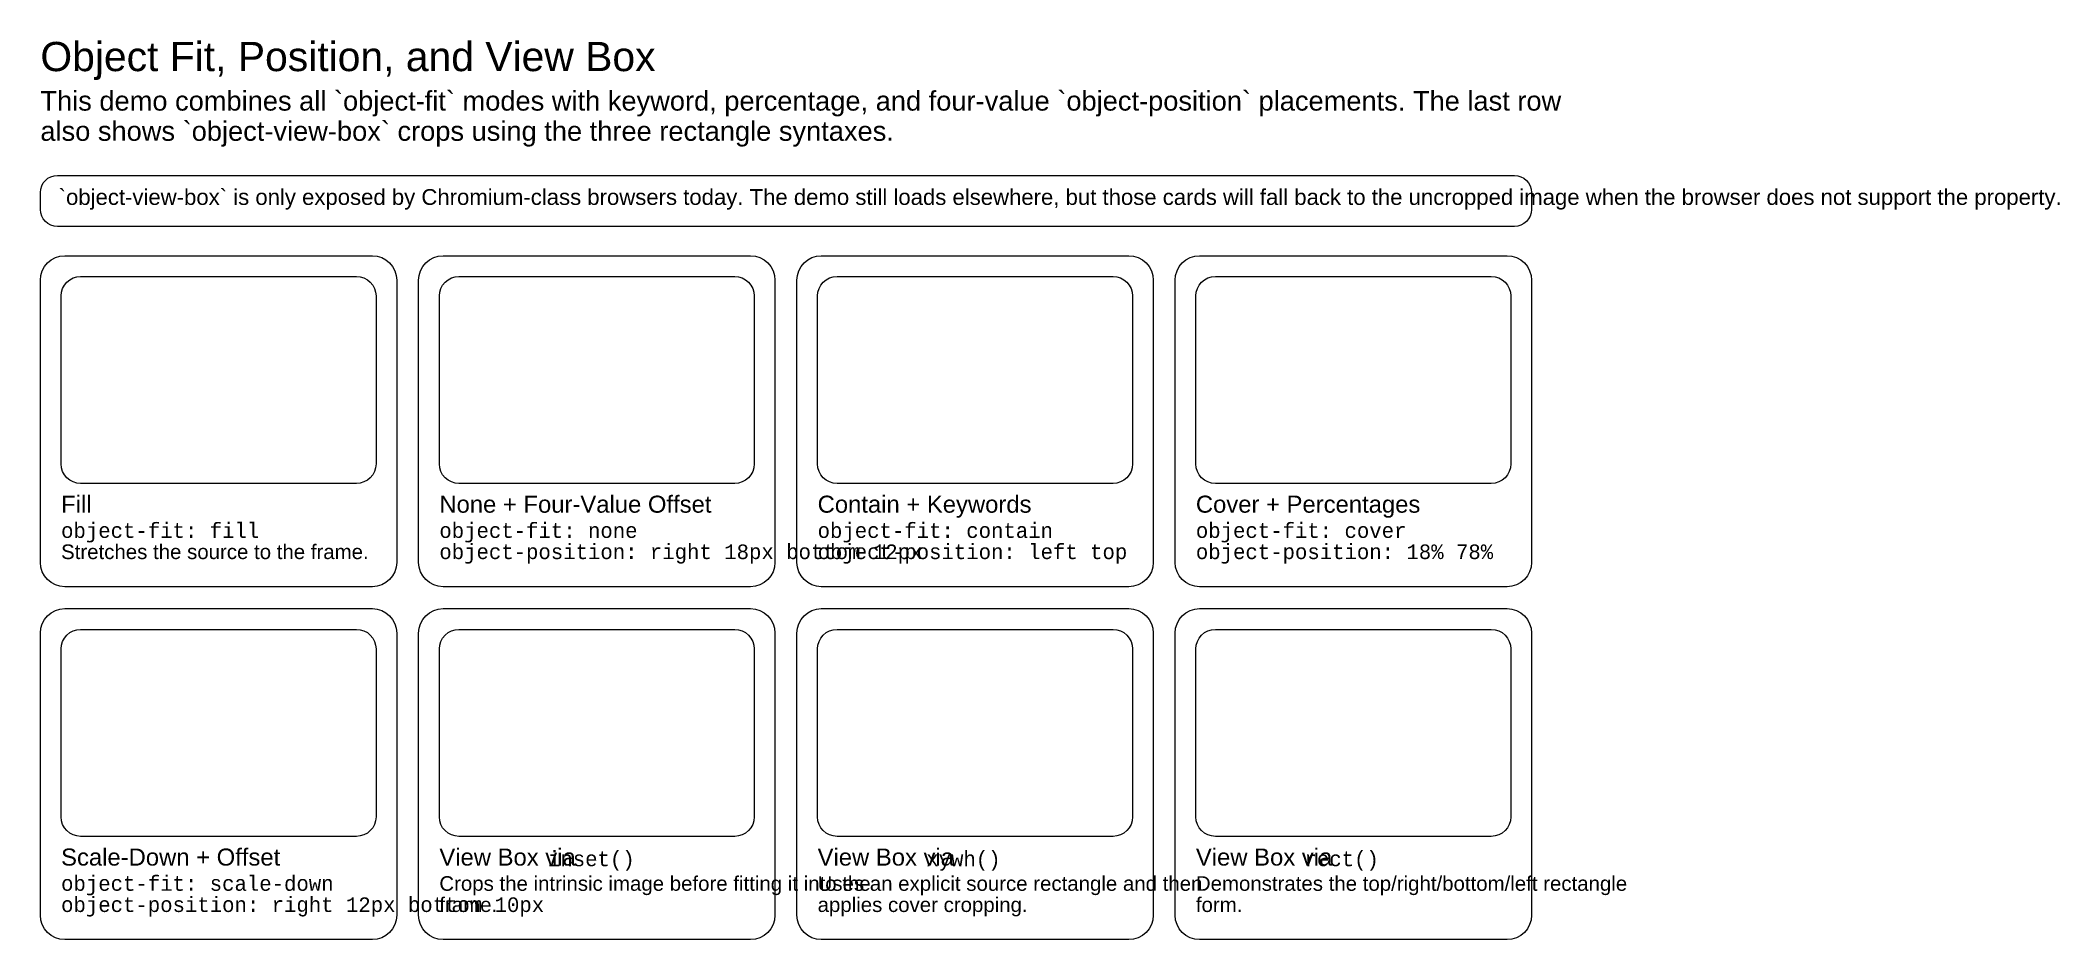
# Model space of a CAD drawing. Extents: x 28 to 1686, y 29 to 767.
import ezdxf

# ---------------------------------------------------------------- set-up
doc = ezdxf.new("R2010")
doc.units = 0
doc.layers.get('0').update_dxf_attribs({"lineweight": 0})
doc.styles.add('Arial', font='Arial.ttf')
doc.styles.add('Consolas', font='Consolas.ttf')

msp = doc.modelspace()

# ---------------------------------------------------------------- linework, layer by layer
at = {"true_color": 0x122033}
for points in [[(42, 656.3999938964844), (1238, 656.3999938964844), (1238, 656.3999938964844), (1240.7312645082259, 656.1309878221296), (1243.3575680531112, 655.3343073516423), (1245.7779832622743, 654.04056846872), (1247.8994949366117, 652.299488833096), (1249.6405745722357, 650.1779771587588), (1250.934313455158, 647.7575619495956), (1251.7309939256452, 645.1312584047101), (1252, 642.3999938964844), (1252, 628.3999938964844), (1252, 628.3999938964844), (1251.7309939256452, 625.6687293882586), (1250.934313455158, 623.0424258433732), (1249.6405745722357, 620.6220106342099), (1247.8994949366117, 618.5004989598727), (1245.7779832622743, 616.7594193242487), (1243.3575680531112, 615.4656804413264), (1240.7312645082259, 614.6689999708392), (1238, 614.3999938964844), (42, 614.3999938964844), (42, 614.3999938964844), (39.26873549177421, 614.6689999708392), (36.64243194688874, 615.4656804413264), (34.222016737725575, 616.7594193242487), (32.10050506338834, 618.5004989598727), (30.359425427764364, 620.6220106342099), (29.065686544841988, 623.0424258433732), (28.269006074354774, 625.6687293882586), (28, 628.3999938964844), (28, 642.3999938964844), (28, 642.3999938964844), (28.269006074354774, 645.1312584047101), (29.065686544841984, 647.7575619495956), (30.359425427764364, 650.1779771587588), (32.10050506338833, 652.299488833096), (34.22201673772557, 654.04056846872), (36.642431946888735, 655.3343073516423), (39.2687354917742, 656.1309878221296), (42, 656.3999938964844), (42, 656.3999938964844)], [(48, 590.3999938964844), (300.5, 590.3999938964844), (300.5, 590.3999938964844), (304.40180644032256, 590.015699504549), (308.1536686473018, 588.8775845467101), (311.61140466039205, 587.0293861425353), (314.64213562373095, 584.5421295202153), (317.1293922460509, 581.5113985568764), (318.97759065022575, 578.0536625437862), (320.1157056080646, 574.301800336807), (320.5, 570.3999938964844), (320.5, 338.6000061035156), (320.5, 338.6000061035156), (320.1157056080646, 334.69819966319307), (318.97759065022575, 330.9463374562138), (317.1293922460509, 327.48860144312357), (314.64213562373095, 324.4578704797847), (311.61140466039205, 321.97061385746474), (308.1536686473018, 320.1224154532899), (304.40180644032256, 318.984300495451), (300.5, 318.6000061035156), (48, 318.6000061035156), (48, 318.6000061035156), (44.09819355967743, 318.984300495451), (40.34633135269821, 320.1224154532899), (36.88859533960796, 321.97061385746474), (33.85786437626905, 324.4578704797847), (31.370607753949095, 327.48860144312357), (29.522409349774264, 330.9463374562138), (28.38429439193539, 334.69819966319307), (28, 338.6000061035156), (28, 570.3999938964844), (28, 570.3999938964844), (28.38429439193539, 574.301800336807), (29.522409349774264, 578.0536625437862), (31.37060775394909, 581.5113985568764), (33.85786437626905, 584.5421295202153), (36.88859533960796, 587.0293861425353), (40.34633135269819, 588.8775845467101), (44.098193559677426, 590.015699504549), (47.99999999999999, 590.3999938964844), (48, 590.3999938964844)], [(358.5, 590.3999938964844), (611, 590.3999938964844), (611, 590.3999938964844), (614.9018064403226, 590.015699504549), (618.6536686473017, 588.8775845467101), (622.111404660392, 587.0293861425353), (625.142135623731, 584.5421295202153), (627.6293922460509, 581.5113985568764), (629.4775906502257, 578.0536625437862), (630.6157056080646, 574.301800336807), (631, 570.3999938964844), (631, 338.6000061035156), (631, 338.6000061035156), (630.6157056080646, 334.69819966319307), (629.4775906502257, 330.9463374562138), (627.6293922460509, 327.48860144312357), (625.142135623731, 324.4578704797847), (622.111404660392, 321.97061385746474), (618.6536686473017, 320.1224154532899), (614.9018064403226, 318.984300495451), (611, 318.6000061035156), (358.5, 318.6000061035156), (358.5, 318.6000061035156), (354.59819355967744, 318.984300495451), (350.8463313526982, 320.1224154532899), (347.38859533960795, 321.97061385746474), (344.35786437626905, 324.4578704797847), (341.8706077539491, 327.48860144312357), (340.02240934977425, 330.9463374562138), (338.8842943919354, 334.69819966319307), (338.5, 338.6000061035156), (338.5, 570.3999938964844), (338.5, 570.3999938964844), (338.8842943919354, 574.301800336807), (340.02240934977425, 578.0536625437862), (341.8706077539491, 581.5113985568764), (344.35786437626905, 584.5421295202153), (347.38859533960795, 587.0293861425353), (350.8463313526982, 588.8775845467101), (354.59819355967744, 590.015699504549), (358.5, 590.3999938964844), (358.5, 590.3999938964844)], [(669, 590.3999938964844), (921.5, 590.3999938964844), (921.5, 590.3999938964844), (925.4018064403226, 590.015699504549), (929.1536686473017, 588.8775845467101), (932.611404660392, 587.0293861425353), (935.642135623731, 584.5421295202153), (938.1293922460509, 581.5113985568764), (939.9775906502257, 578.0536625437862), (941.1157056080646, 574.301800336807), (941.5, 570.3999938964844), (941.5, 338.6000061035156), (941.5, 338.6000061035156), (941.1157056080646, 334.69819966319307), (939.9775906502257, 330.9463374562138), (938.1293922460509, 327.48860144312357), (935.642135623731, 324.4578704797847), (932.611404660392, 321.97061385746474), (929.1536686473017, 320.1224154532899), (925.4018064403226, 318.984300495451), (921.5, 318.6000061035156), (669, 318.6000061035156), (669, 318.6000061035156), (665.0981935596774, 318.984300495451), (661.3463313526983, 320.1224154532899), (657.888595339608, 321.97061385746474), (654.857864376269, 324.4578704797847), (652.3706077539491, 327.48860144312357), (650.5224093497743, 330.9463374562138), (649.3842943919354, 334.69819966319307), (649, 338.6000061035156), (649, 570.3999938964844), (649, 570.3999938964844), (649.3842943919354, 574.301800336807), (650.5224093497743, 578.0536625437862), (652.3706077539491, 581.5113985568764), (654.857864376269, 584.5421295202153), (657.888595339608, 587.0293861425353), (661.3463313526981, 588.8775845467101), (665.0981935596774, 590.015699504549), (669, 590.3999938964844), (669, 590.3999938964844)], [(979.5, 590.3999938964844), (1232, 590.3999938964844), (1232, 590.3999938964844), (1235.9018064403226, 590.015699504549), (1239.6536686473019, 588.8775845467101), (1243.111404660392, 587.0293861425353), (1246.142135623731, 584.5421295202153), (1248.6293922460509, 581.5113985568764), (1250.4775906502257, 578.0536625437862), (1251.6157056080647, 574.301800336807), (1252, 570.3999938964844), (1252, 338.6000061035156), (1252, 338.6000061035156), (1251.6157056080647, 334.69819966319307), (1250.4775906502257, 330.9463374562138), (1248.6293922460509, 327.48860144312357), (1246.142135623731, 324.4578704797847), (1243.111404660392, 321.97061385746474), (1239.6536686473019, 320.1224154532899), (1235.9018064403226, 318.984300495451), (1232, 318.6000061035156), (979.5, 318.6000061035156), (979.5, 318.6000061035156), (975.5981935596774, 318.984300495451), (971.8463313526983, 320.1224154532899), (968.388595339608, 321.97061385746474), (965.357864376269, 324.4578704797847), (962.8706077539491, 327.48860144312357), (961.0224093497743, 330.9463374562138), (959.8842943919354, 334.69819966319307), (959.5, 338.6000061035156), (959.5, 570.3999938964844), (959.5, 570.3999938964844), (959.8842943919354, 574.301800336807), (961.0224093497743, 578.0536625437862), (962.8706077539491, 581.5113985568764), (965.357864376269, 584.5421295202153), (968.388595339608, 587.0293861425353), (971.8463313526981, 588.8775845467101), (975.5981935596774, 590.015699504549), (979.5, 590.3999938964844), (979.5, 590.3999938964844)], [(61, 573.3999938964844), (287.5, 573.3999938964844), (287.5, 573.3999938964844), (290.62144515225805, 573.0925583829361), (293.62293491784146, 572.182066416665), (296.3891237283136, 570.703507693325), (298.81370849898474, 568.7137023954691), (300.8035137968407, 566.289117624798), (302.2820725201806, 563.5229288143258), (303.1925644864517, 560.5214390487424), (303.5, 557.3999938964844), (303.5, 419.3999938964844), (303.5, 419.3999938964844), (303.1925644864517, 416.2785487442263), (302.2820725201806, 413.2770589786429), (300.8035137968407, 410.51087016817075), (298.81370849898474, 408.08628539749964), (296.3891237283136, 406.09648009964366), (293.62293491784146, 404.6179213763038), (290.62144515225805, 403.70742941003266), (287.5, 403.3999938964844), (61, 403.3999938964844), (61, 403.3999938964844), (57.87855484774195, 403.70742941003266), (54.877065082158566, 404.6179213763038), (52.110876271686365, 406.09648009964366), (49.68629150101524, 408.08628539749964), (47.696486203159274, 410.51087016817075), (46.21792747981941, 413.2770589786429), (45.30743551354831, 416.2785487442263), (45, 419.3999938964844), (45, 557.3999938964844), (45, 557.3999938964844), (45.30743551354831, 560.5214390487424), (46.21792747981941, 563.5229288143258), (47.696486203159274, 566.289117624798), (49.68629150101523, 568.7137023954691), (52.110876271686365, 570.703507693325), (54.87706508215855, 572.182066416665), (57.87855484774194, 573.0925583829361), (61, 573.3999938964844), (61, 573.3999938964844)], [(371.5, 573.3999938964844), (598, 573.3999938964844), (598, 573.3999938964844), (601.121445152258, 573.0925583829361), (604.1229349178415, 572.182066416665), (606.8891237283136, 570.703507693325), (609.3137084989847, 568.7137023954691), (611.3035137968408, 566.289117624798), (612.7820725201806, 563.5229288143258), (613.6925644864517, 560.5214390487424), (614, 557.3999938964844), (614, 419.3999938964844), (614, 419.3999938964844), (613.6925644864517, 416.2785487442263), (612.7820725201806, 413.2770589786429), (611.3035137968408, 410.51087016817075), (609.3137084989847, 408.08628539749964), (606.8891237283136, 406.09648009964366), (604.1229349178415, 404.6179213763038), (601.121445152258, 403.70742941003266), (598, 403.3999938964844), (371.5, 403.3999938964844), (371.5, 403.3999938964844), (368.37855484774195, 403.70742941003266), (365.37706508215854, 404.6179213763038), (362.6108762716864, 406.09648009964366), (360.18629150101526, 408.08628539749964), (358.1964862031593, 410.51087016817075), (356.7179274798194, 413.2770589786429), (355.8074355135483, 416.2785487442263), (355.5, 419.3999938964844), (355.5, 557.3999938964844), (355.5, 557.3999938964844), (355.8074355135483, 560.5214390487424), (356.7179274798194, 563.5229288143258), (358.1964862031593, 566.289117624798), (360.18629150101526, 568.7137023954691), (362.6108762716864, 570.703507693325), (365.37706508215854, 572.182066416665), (368.37855484774195, 573.0925583829361), (371.5, 573.3999938964844), (371.5, 573.3999938964844)], [(682, 573.3999938964844), (908.5, 573.3999938964844), (908.5, 573.3999938964844), (911.621445152258, 573.0925583829361), (914.6229349178415, 572.182066416665), (917.3891237283136, 570.703507693325), (919.8137084989847, 568.7137023954691), (921.8035137968408, 566.289117624798), (923.2820725201806, 563.5229288143258), (924.1925644864517, 560.5214390487424), (924.5, 557.3999938964844), (924.5, 419.3999938964844), (924.5, 419.3999938964844), (924.1925644864517, 416.2785487442263), (923.2820725201806, 413.2770589786429), (921.8035137968408, 410.51087016817075), (919.8137084989847, 408.08628539749964), (917.3891237283136, 406.09648009964366), (914.6229349178415, 404.6179213763038), (911.621445152258, 403.70742941003266), (908.5, 403.3999938964844), (682, 403.3999938964844), (682, 403.3999938964844), (678.878554847742, 403.70742941003266), (675.8770650821585, 404.6179213763038), (673.1108762716864, 406.09648009964366), (670.6862915010153, 408.08628539749964), (668.6964862031592, 410.51087016817075), (667.2179274798194, 413.2770589786429), (666.3074355135483, 416.2785487442263), (666, 419.3999938964844), (666, 557.3999938964844), (666, 557.3999938964844), (666.3074355135483, 560.5214390487424), (667.2179274798194, 563.5229288143258), (668.6964862031592, 566.289117624798), (670.6862915010153, 568.7137023954691), (673.1108762716864, 570.703507693325), (675.8770650821585, 572.182066416665), (678.878554847742, 573.0925583829361), (682, 573.3999938964844), (682, 573.3999938964844)], [(992.5, 573.3999938964844), (1219, 573.3999938964844), (1219, 573.3999938964844), (1222.121445152258, 573.0925583829361), (1225.1229349178413, 572.182066416665), (1227.8891237283137, 570.703507693325), (1230.3137084989849, 568.7137023954691), (1232.3035137968407, 566.289117624798), (1233.7820725201807, 563.5229288143258), (1234.6925644864516, 560.5214390487424), (1235, 557.3999938964844), (1235, 419.3999938964844), (1235, 419.3999938964844), (1234.6925644864516, 416.2785487442263), (1233.7820725201807, 413.2770589786429), (1232.3035137968407, 410.51087016817075), (1230.3137084989849, 408.08628539749964), (1227.8891237283137, 406.09648009964366), (1225.1229349178413, 404.6179213763038), (1222.121445152258, 403.70742941003266), (1219, 403.3999938964844), (992.5, 403.3999938964844), (992.5, 403.3999938964844), (989.378554847742, 403.70742941003266), (986.3770650821585, 404.6179213763038), (983.6108762716864, 406.09648009964366), (981.1862915010153, 408.08628539749964), (979.1964862031592, 410.51087016817075), (977.7179274798194, 413.2770589786429), (976.8074355135483, 416.2785487442263), (976.5, 419.3999938964844), (976.5, 557.3999938964844), (976.5, 557.3999938964844), (976.8074355135483, 560.5214390487424), (977.7179274798194, 563.5229288143258), (979.1964862031592, 566.289117624798), (981.1862915010153, 568.7137023954691), (983.6108762716864, 570.703507693325), (986.3770650821585, 572.182066416665), (989.378554847742, 573.0925583829361), (992.5, 573.3999938964844), (992.5, 573.3999938964844)], [(48, 300.6000061035156), (300.5, 300.6000061035156), (300.5, 300.6000061035156), (304.40180644032256, 300.21571171158024), (308.1536686473018, 299.0775967537414), (311.61140466039205, 297.2293983495665), (314.64213562373095, 294.7421417272466), (317.1293922460509, 291.7114107639077), (318.97759065022575, 288.2536747508174), (320.1157056080646, 284.5018125438382), (320.5, 280.6000061035156), (320.5, 48.800048828125), (320.5, 48.800048828125), (320.1157056080646, 44.898242387802384), (318.97759065022575, 41.14638018082326), (317.1293922460509, 37.688644167732946), (314.64213562373095, 34.65791320439405), (311.61140466039205, 32.170656582074116), (308.1536686473018, 30.322458177899307), (304.40180644032256, 29.18434322006044), (300.5, 28.800048828125), (48, 28.800048828125), (48, 28.800048828125), (44.09819355967743, 29.18434322006044), (40.34633135269821, 30.322458177899307), (36.88859533960796, 32.170656582074116), (33.85786437626905, 34.65791320439405), (31.370607753949095, 37.688644167732946), (29.522409349774264, 41.14638018082326), (28.38429439193539, 44.898242387802384), (28, 48.800048828125), (28, 280.6000061035156), (28, 280.6000061035156), (28.38429439193539, 284.5018125438382), (29.522409349774264, 288.2536747508174), (31.37060775394909, 291.7114107639077), (33.85786437626905, 294.7421417272466), (36.88859533960796, 297.2293983495665), (40.34633135269819, 299.0775967537414), (44.098193559677426, 300.21571171158024), (47.99999999999999, 300.6000061035156), (48, 300.6000061035156)], [(358.5, 300.6000061035156), (611, 300.6000061035156), (611, 300.6000061035156), (614.9018064403226, 300.21571171158024), (618.6536686473017, 299.0775967537414), (622.111404660392, 297.2293983495665), (625.142135623731, 294.7421417272466), (627.6293922460509, 291.7114107639077), (629.4775906502257, 288.2536747508174), (630.6157056080646, 284.5018125438382), (631, 280.6000061035156), (631, 48.800048828125), (631, 48.800048828125), (630.6157056080646, 44.898242387802384), (629.4775906502257, 41.14638018082326), (627.6293922460509, 37.688644167732946), (625.142135623731, 34.65791320439405), (622.111404660392, 32.170656582074116), (618.6536686473017, 30.322458177899307), (614.9018064403226, 29.18434322006044), (611, 28.800048828125), (358.5, 28.800048828125), (358.5, 28.800048828125), (354.59819355967744, 29.18434322006044), (350.8463313526982, 30.322458177899307), (347.38859533960795, 32.170656582074116), (344.35786437626905, 34.65791320439405), (341.8706077539491, 37.688644167732946), (340.02240934977425, 41.14638018082326), (338.8842943919354, 44.898242387802384), (338.5, 48.800048828125), (338.5, 280.6000061035156), (338.5, 280.6000061035156), (338.8842943919354, 284.5018125438382), (340.02240934977425, 288.2536747508174), (341.8706077539491, 291.7114107639077), (344.35786437626905, 294.7421417272466), (347.38859533960795, 297.2293983495665), (350.8463313526982, 299.0775967537414), (354.59819355967744, 300.21571171158024), (358.5, 300.6000061035156), (358.5, 300.6000061035156)], [(669, 300.6000061035156), (921.5, 300.6000061035156), (921.5, 300.6000061035156), (925.4018064403226, 300.21571171158024), (929.1536686473017, 299.0775967537414), (932.611404660392, 297.2293983495665), (935.642135623731, 294.7421417272466), (938.1293922460509, 291.7114107639077), (939.9775906502257, 288.2536747508174), (941.1157056080646, 284.5018125438382), (941.5, 280.6000061035156), (941.5, 48.800048828125), (941.5, 48.800048828125), (941.1157056080646, 44.898242387802384), (939.9775906502257, 41.14638018082326), (938.1293922460509, 37.688644167732946), (935.642135623731, 34.65791320439405), (932.611404660392, 32.170656582074116), (929.1536686473017, 30.322458177899307), (925.4018064403226, 29.18434322006044), (921.5, 28.800048828125), (669, 28.800048828125), (669, 28.800048828125), (665.0981935596774, 29.18434322006044), (661.3463313526983, 30.322458177899307), (657.888595339608, 32.170656582074116), (654.857864376269, 34.65791320439405), (652.3706077539491, 37.688644167732946), (650.5224093497743, 41.14638018082326), (649.3842943919354, 44.898242387802384), (649, 48.800048828125), (649, 280.6000061035156), (649, 280.6000061035156), (649.3842943919354, 284.5018125438382), (650.5224093497743, 288.2536747508174), (652.3706077539491, 291.7114107639077), (654.857864376269, 294.7421417272466), (657.888595339608, 297.2293983495665), (661.3463313526981, 299.0775967537414), (665.0981935596774, 300.21571171158024), (669, 300.6000061035156), (669, 300.6000061035156)], [(979.5, 300.6000061035156), (1232, 300.6000061035156), (1232, 300.6000061035156), (1235.9018064403226, 300.21571171158024), (1239.6536686473019, 299.0775967537414), (1243.111404660392, 297.2293983495665), (1246.142135623731, 294.7421417272466), (1248.6293922460509, 291.7114107639077), (1250.4775906502257, 288.2536747508174), (1251.6157056080647, 284.5018125438382), (1252, 280.6000061035156), (1252, 48.800048828125), (1252, 48.800048828125), (1251.6157056080647, 44.898242387802384), (1250.4775906502257, 41.14638018082326), (1248.6293922460509, 37.688644167732946), (1246.142135623731, 34.65791320439405), (1243.111404660392, 32.170656582074116), (1239.6536686473019, 30.322458177899307), (1235.9018064403226, 29.18434322006044), (1232, 28.800048828125), (979.5, 28.800048828125), (979.5, 28.800048828125), (975.5981935596774, 29.18434322006044), (971.8463313526983, 30.322458177899307), (968.388595339608, 32.170656582074116), (965.357864376269, 34.65791320439405), (962.8706077539491, 37.688644167732946), (961.0224093497743, 41.14638018082326), (959.8842943919354, 44.898242387802384), (959.5, 48.800048828125), (959.5, 280.6000061035156), (959.5, 280.6000061035156), (959.8842943919354, 284.5018125438382), (961.0224093497743, 288.2536747508174), (962.8706077539491, 291.7114107639077), (965.357864376269, 294.7421417272466), (968.388595339608, 297.2293983495665), (971.8463313526981, 299.0775967537414), (975.5981935596774, 300.21571171158024), (979.5, 300.6000061035156), (979.5, 300.6000061035156)], [(61, 283.6000061035156), (287.5, 283.6000061035156), (287.5, 283.6000061035156), (290.62144515225805, 283.29257058996734), (293.62293491784146, 282.3820786236962), (296.3891237283136, 280.90351990035634), (298.81370849898474, 278.91371460250036), (300.8035137968407, 276.48912983182925), (302.2820725201806, 273.7229410213571), (303.1925644864517, 270.7214512557737), (303.5, 267.6000061035156), (303.5, 129.5999755859375), (303.5, 129.5999755859375), (303.1925644864517, 126.47853043367945), (302.2820725201806, 123.47704066809604), (300.8035137968407, 120.71085185762388), (298.81370849898474, 118.28626708695276), (296.3891237283136, 116.29646178909672), (293.62293491784146, 114.81790306575692), (290.62144515225805, 113.90741109948578), (287.5, 113.5999755859375), (61, 113.5999755859375), (61, 113.5999755859375), (57.87855484774195, 113.90741109948578), (54.877065082158566, 114.81790306575692), (52.110876271686365, 116.29646178909672), (49.68629150101524, 118.28626708695276), (47.696486203159274, 120.71085185762388), (46.21792747981941, 123.47704066809604), (45.30743551354831, 126.47853043367945), (45, 129.5999755859375), (45, 267.6000061035156), (45, 267.6000061035156), (45.30743551354831, 270.7214512557737), (46.21792747981941, 273.7229410213571), (47.696486203159274, 276.48912983182925), (49.68629150101523, 278.91371460250036), (52.110876271686365, 280.90351990035634), (54.87706508215855, 282.3820786236962), (57.87855484774194, 283.2925705899673), (61, 283.6000061035156), (61, 283.6000061035156)], [(371.5, 283.6000061035156), (598, 283.6000061035156), (598, 283.6000061035156), (601.121445152258, 283.29257058996734), (604.1229349178415, 282.3820786236962), (606.8891237283136, 280.90351990035634), (609.3137084989847, 278.91371460250036), (611.3035137968408, 276.48912983182925), (612.7820725201806, 273.7229410213571), (613.6925644864517, 270.7214512557737), (614, 267.6000061035156), (614, 129.5999755859375), (614, 129.5999755859375), (613.6925644864517, 126.47853043367945), (612.7820725201806, 123.47704066809604), (611.3035137968408, 120.71085185762388), (609.3137084989847, 118.28626708695276), (606.8891237283136, 116.29646178909672), (604.1229349178415, 114.81790306575692), (601.121445152258, 113.90741109948578), (598, 113.5999755859375), (371.5, 113.5999755859375), (371.5, 113.5999755859375), (368.37855484774195, 113.90741109948578), (365.37706508215854, 114.81790306575692), (362.6108762716864, 116.29646178909672), (360.18629150101526, 118.28626708695276), (358.1964862031593, 120.71085185762388), (356.7179274798194, 123.47704066809604), (355.8074355135483, 126.47853043367945), (355.5, 129.5999755859375), (355.5, 267.6000061035156), (355.5, 267.6000061035156), (355.8074355135483, 270.7214512557737), (356.7179274798194, 273.7229410213571), (358.1964862031593, 276.48912983182925), (360.18629150101526, 278.91371460250036), (362.6108762716864, 280.90351990035634), (365.37706508215854, 282.3820786236962), (368.37855484774195, 283.2925705899673), (371.5, 283.6000061035156), (371.5, 283.6000061035156)], [(682, 283.6000061035156), (908.5, 283.6000061035156), (908.5, 283.6000061035156), (911.621445152258, 283.29257058996734), (914.6229349178415, 282.3820786236962), (917.3891237283136, 280.90351990035634), (919.8137084989847, 278.91371460250036), (921.8035137968408, 276.48912983182925), (923.2820725201806, 273.7229410213571), (924.1925644864517, 270.7214512557737), (924.5, 267.6000061035156), (924.5, 129.5999755859375), (924.5, 129.5999755859375), (924.1925644864517, 126.47853043367945), (923.2820725201806, 123.47704066809604), (921.8035137968408, 120.71085185762388), (919.8137084989847, 118.28626708695276), (917.3891237283136, 116.29646178909672), (914.6229349178415, 114.81790306575692), (911.621445152258, 113.90741109948578), (908.5, 113.5999755859375), (682, 113.5999755859375), (682, 113.5999755859375), (678.878554847742, 113.90741109948578), (675.8770650821585, 114.81790306575692), (673.1108762716864, 116.29646178909672), (670.6862915010153, 118.28626708695276), (668.6964862031592, 120.71085185762388), (667.2179274798194, 123.47704066809604), (666.3074355135483, 126.47853043367945), (666, 129.5999755859375), (666, 267.6000061035156), (666, 267.6000061035156), (666.3074355135483, 270.7214512557737), (667.2179274798194, 273.7229410213571), (668.6964862031592, 276.48912983182925), (670.6862915010153, 278.91371460250036), (673.1108762716864, 280.90351990035634), (675.8770650821585, 282.3820786236962), (678.878554847742, 283.2925705899673), (682, 283.6000061035156), (682, 283.6000061035156)], [(992.5, 283.6000061035156), (1219, 283.6000061035156), (1219, 283.6000061035156), (1222.121445152258, 283.29257058996734), (1225.1229349178413, 282.3820786236962), (1227.8891237283137, 280.90351990035634), (1230.3137084989849, 278.91371460250036), (1232.3035137968407, 276.48912983182925), (1233.7820725201807, 273.7229410213571), (1234.6925644864516, 270.7214512557737), (1235, 267.6000061035156), (1235, 129.5999755859375), (1235, 129.5999755859375), (1234.6925644864516, 126.47853043367945), (1233.7820725201807, 123.47704066809604), (1232.3035137968407, 120.71085185762388), (1230.3137084989849, 118.28626708695276), (1227.8891237283137, 116.29646178909672), (1225.1229349178413, 114.81790306575692), (1222.121445152258, 113.90741109948578), (1219, 113.5999755859375), (992.5, 113.5999755859375), (992.5, 113.5999755859375), (989.378554847742, 113.90741109948578), (986.3770650821585, 114.81790306575692), (983.6108762716864, 116.29646178909672), (981.1862915010153, 118.28626708695276), (979.1964862031592, 120.71085185762388), (977.7179274798194, 123.47704066809604), (976.8074355135483, 126.47853043367945), (976.5, 129.5999755859375), (976.5, 267.6000061035156), (976.5, 267.6000061035156), (976.8074355135483, 270.7214512557737), (977.7179274798194, 273.7229410213571), (979.1964862031592, 276.48912983182925), (981.1862915010153, 278.91371460250036), (983.6108762716864, 280.90351990035634), (986.3770650821585, 282.3820786236962), (989.378554847742, 283.2925705899673), (992.5, 283.6000061035156), (992.5, 283.6000061035156)]]:
    msp.add_lwpolyline(points, dxfattribs=at)

# ---------------------------------------------------------------- texts
at = {"true_color": 0x122033, "style": 'Arial'}
for s, height, p in [('Object Fit, Position, and View Box', 24, (28, 742)), ('Fill', 14, (45, 379.3999938964844)), ('None + Four-Value Offset', 14, (355.5, 379.3999938964844)), ('Contain + Keywords', 14, (666, 379.3999938964844)), ('Cover + Percentages', 14, (976.5, 379.3999938964844)), ('Scale-Down + Offset', 14, (45, 89.5999755859375)), ('View Box via ', 14, (355.5, 89.5999755859375)), ('View Box via ', 14, (666, 89.5999755859375)), ('View Box via ', 14, (976.5, 89.5999755859375))]:
    msp.add_text(s, height=height, dxfattribs=at).set_placement(p)
at = {"true_color": 0x496078, "style": 'Arial'}
for s, p in [('This demo combines all `object-fit` modes with keyword, percentage, and four-value `object-position` placements. The last row', (28, 709.5999984741211)), ('also shows `object-view-box` crops using the three rectangle syntaxes.', (28, 684.8000030517578))]:
    msp.add_text(s, height=16, dxfattribs=at).set_placement(p)
at = {"true_color": 0x34506b, "style": 'Arial'}
msp.add_text('`object-view-box` is only exposed by Chromium-class browsers today. The demo still loads elsewhere, but those cards will fall back to the uncropped image when the browser does not support the property.', height=13, dxfattribs=at).set_placement((43, 632.1499938964844))
at = {"true_color": 0x0f3d62, "style": 'Consolas'}
for s, p in [('object-fit: fill', (45, 358.70001220703125)), ('object-fit: none', (355.5, 358.70001220703125)), ('object-fit: contain', (666, 358.70001220703125)), ('object-fit: cover', (976.5, 358.70001220703125)), ('object-position: right 18px bottom 12px', (355.5, 341.29998779296875)), ('object-position: left top', (666, 341.29998779296875)), ('object-position: 18% 78%', (976.5, 341.29998779296875)), ('inset()', (444.6833190917969, 89.0999755859375)), ('xywh()', (755.183349609375, 89.0999755859375)), ('rect()', (1065.683349609375, 89.0999755859375)), ('object-fit: scale-down', (45, 68.9000244140625)), ('object-position: right 12px bottom 10px', (45, 51.5))]:
    msp.add_text(s, height=12, dxfattribs=at).set_placement(p)
at = {"true_color": 0x617991, "style": 'Arial'}
for s, p in [('Stretches the source to the frame.', (45, 341.29998779296875)), ('Crops the intrinsic image before fitting it into the', (355.5, 68.9000244140625)), ('Uses an explicit source rectangle and then', (666, 68.9000244140625)), ('Demonstrates the top/right/bottom/left rectangle', (976.5, 68.9000244140625)), ('frame.', (355.5, 51.5)), ('applies cover cropping.', (666, 51.5)), ('form.', (976.5, 51.5))]:
    msp.add_text(s, height=12, dxfattribs=at).set_placement(p)

doc.saveas('drawing.dxf')
